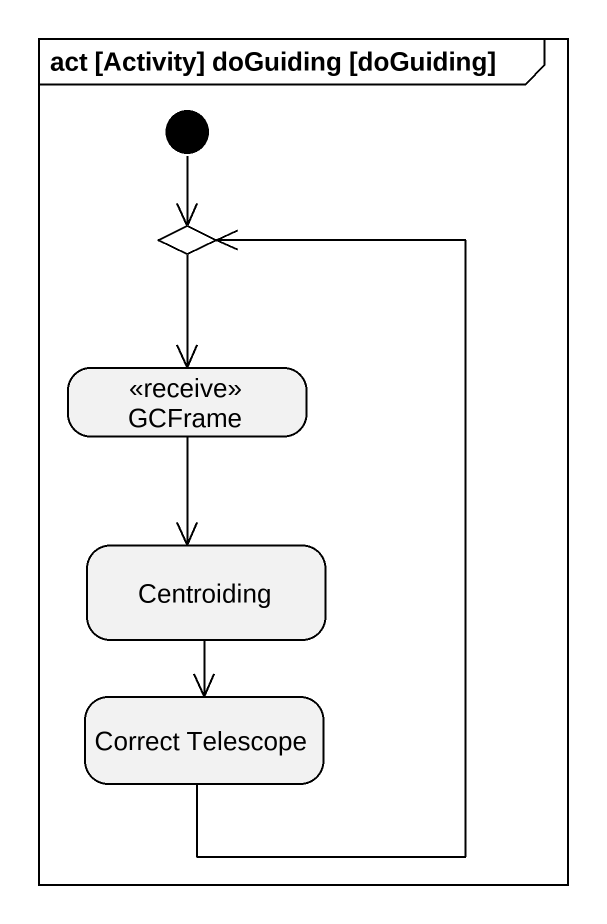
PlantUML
@startuml
mainframe act [Activity] doGuiding [doGuiding]
hide empty description
state choice1 <<choice>>
state GCFrame <<receive>>
state Centroiding
state "Correct Telescope" as Correct_Telescope
[*] --> choice1
choice1 --> GCFrame
GCFrame --> Centroiding
Centroiding --> Correct_Telescope
Correct_Telescope -up-> choice1
@enduml
